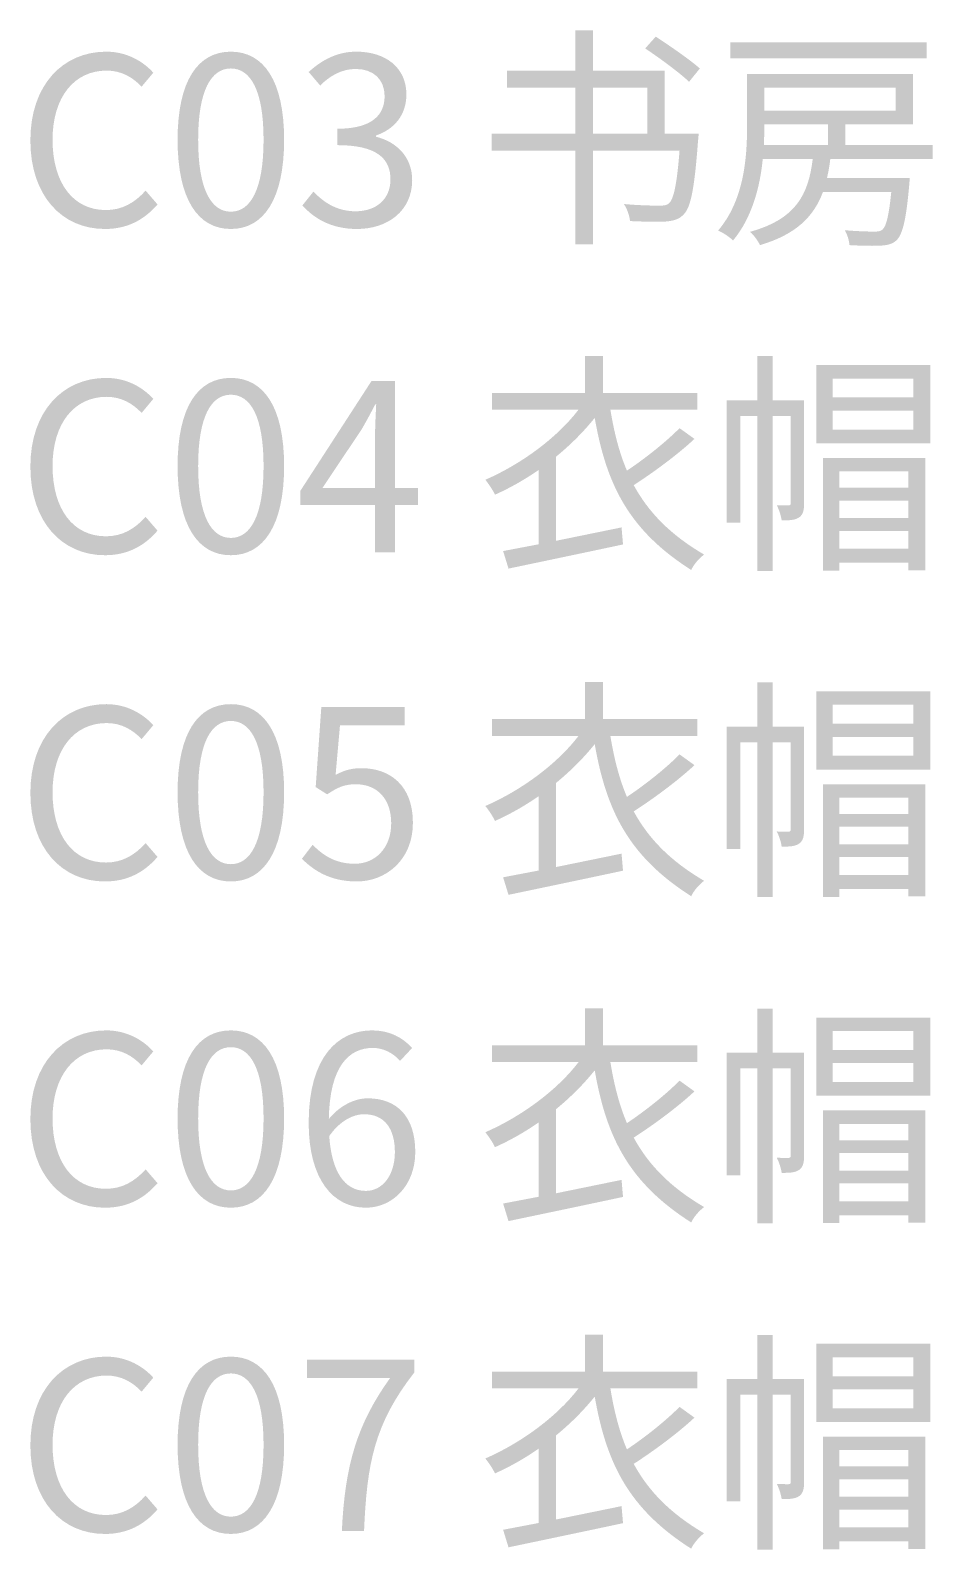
# Model space of a CAD drawing. Header units: millimetres. Extents: x -4600 to 229000, y -4300 to 19460.
# Drawn here: x 98217 to 99323, y 12572 to 14435 of the extents above; entities that cross this region are included whole.
import ezdxf

# ---------------------------------------------------------------- set-up
doc = ezdxf.new("R2010")
doc.units = ezdxf.units.MM
doc.header["$LTSCALE"] = 100
doc.layers.add('A-NOTE', color=7, linetype='Continuous', lineweight=18)

# ---------------------------------------------------------------- blocks, each defined once
blk = doc.blocks.new('A03_SHEET')
at = {"layer": 'A-NOTE'}
h = blk.add_hatch(color=256, dxfattribs=at)
edge = h.paths.add_edge_path()
edge.add_line((18801.1, 14385.5), (18801.1, 14364.6))
edge.add_line((18801.1, 14364.6), (18884.7, 14364.6))
edge.add_line((18884.7, 14364.6), (18884.7, 14308.2))
edge.add_line((18884.7, 14308.2), (18782.2, 14308.2))
edge.add_line((18782.2, 14308.2), (18782.2, 14287.5))
edge.add_line((18782.2, 14287.5), (18884.7, 14287.5))
edge.add_line((18884.7, 14287.5), (18884.7, 14172.4))
edge.add_line((18884.7, 14172.4), (18906.5, 14172.4))
edge.add_line((18906.5, 14172.4), (18906.5, 14287.5))
edge.add_line((18906.5, 14287.5), (19012.5, 14287.5))
edge.add_spline(control_points=[(19012.5, 14287.5), (19009.3, 14246), (19005.3, 14227.9), (18999.6, 14222.8), (18996.7, 14220.2), (18993.6, 14219.9), (18987.6, 14219.9), (18981, 14219.9), (18962.4, 14220.2), (18944.3, 14221.9)], knot_values=[0, 0, 0, 0, 1, 1, 1, 2, 2, 2, 3, 3, 3, 3], degree=3, periodic=0)
edge.add_spline(control_points=[(18944.3, 14221.9), (18948.3, 14215.9), (18951.2, 14207.3), (18951.8, 14201)], knot_values=[0, 0, 0, 0, 1, 1, 1, 1], degree=3, periodic=0)
edge.add_spline(control_points=[(18951.8, 14201), (18969.2, 14200.2), (18986.4, 14199.9), (18995.3, 14200.4)], knot_values=[0, 0, 0, 0, 1, 1, 1, 1], degree=3, periodic=0)
edge.add_spline(control_points=[(18995.3, 14200.4), (19005.3, 14201.3), (19011.9, 14203), (19017.7, 14209.3)], knot_values=[0, 0, 0, 0, 1, 1, 1, 1], degree=3, periodic=0)
edge.add_spline(control_points=[(19017.7, 14209.3), (19026.2, 14217.6), (19030.8, 14240.8), (19035.1, 14298.4)], knot_values=[0, 0, 0, 0, 1, 1, 1, 1], degree=3, periodic=0)
edge.add_spline(control_points=[(19035.1, 14298.4), (19035.4, 14301.6), (19036, 14308.2), (19036, 14308.2)], knot_values=[0, 0, 0, 0, 1, 1, 1, 1], degree=3, periodic=0)
edge.add_line((19036, 14308.2), (18994.2, 14308.2))
edge.add_line((18994.2, 14308.2), (18994.2, 14385.5))
edge.add_line((18994.2, 14385.5), (18906.5, 14385.5))
edge.add_line((18906.5, 14385.5), (18906.5, 14434.8))
edge.add_line((18906.5, 14434.8), (18884.7, 14434.8))
edge.add_line((18884.7, 14434.8), (18884.7, 14385.5))
edge.add_line((18884.7, 14385.5), (18801.1, 14385.5))
h.paths.add_polyline_path([(18906.5, 14308.2), (18906.5, 14364.6), (18973, 14364.6), (18973, 14308.2), (18906.5, 14308.2)], flags=0)
edge = h.paths.add_edge_path(flags=0)
edge.add_spline(control_points=[(18970.4, 14412.7), (18988.7, 14400.4), (19012.5, 14382.9), (19024.2, 14371.8)], knot_values=[0, 0, 0, 0, 1, 1, 1, 1], degree=3, periodic=0)
edge.add_line((19024.2, 14371.8), (19037.4, 14388.1))
edge.add_spline(control_points=[(19037.4, 14388.1), (19025.4, 14398.7), (19001, 14415.6), (18983.3, 14427.1)], knot_values=[0, 0, 0, 0, 1, 1, 1, 1], degree=3, periodic=0)
edge.add_line((18983.3, 14427.1), (18970.4, 14412.7))
blk.add_hatch(color=256, dxfattribs=at).paths.add_polyline_path([(19074.7, 14420.2), (19074.7, 14400.7), (19315.3, 14400.7), (19315.3, 14420.2), (19074.7, 14420.2)])
h = blk.add_hatch(color=256, dxfattribs=at)
edge = h.paths.add_edge_path()
edge.add_spline(control_points=[(18308, 14191.3), (18335.2, 14191.3), (18355.9, 14202.2), (18372.5, 14221.4)], knot_values=[0, 0, 0, 0, 1, 1, 1, 1], degree=3, periodic=0)
edge.add_line((18372.5, 14221.4), (18357.9, 14238.3))
edge.add_spline(control_points=[(18357.9, 14238.3), (18344.4, 14223.4), (18329.2, 14214.5), (18309.2, 14214.5), (18269, 14214.5), (18243.8, 14247.7), (18243.8, 14300.7), (18243.8, 14353.1), (18270.5, 14385.5), (18310, 14385.5), (18328.1, 14385.5), (18341.8, 14377.5), (18353, 14365.8)], knot_values=[0, 0, 0, 0, 1, 1, 1, 2, 2, 2, 3, 3, 3, 4, 4, 4, 4], degree=3, periodic=0)
edge.add_line((18353, 14365.8), (18367.3, 14382.9))
edge.add_spline(control_points=[(18367.3, 14382.9), (18355.3, 14396.4), (18335.2, 14408.7), (18309.7, 14408.7), (18256.4, 14408.7), (18216.6, 14367.8), (18216.6, 14299.9), (18216.6, 14231.7), (18255.6, 14191.3), (18308, 14191.3)], knot_values=[0, 0, 0, 0, 1, 1, 1, 2, 2, 2, 3, 3, 3, 3], degree=3, periodic=0)
h = blk.add_hatch(color=256, dxfattribs=at)
edge = h.paths.add_edge_path()
edge.add_spline(control_points=[(18462.4, 14191.3), (18502.3, 14191.3), (18527.7, 14227.4), (18527.7, 14300.7), (18527.7, 14373.5), (18502.3, 14408.7), (18462.4, 14408.7), (18422.3, 14408.7), (18397.1, 14373.5), (18397.1, 14300.7), (18397.1, 14227.4), (18422.3, 14191.3), (18462.4, 14191.3)], knot_values=[0, 0, 0, 0, 1, 1, 1, 2, 2, 2, 3, 3, 3, 4, 4, 4, 4], degree=3, periodic=0)
edge = h.paths.add_edge_path(flags=0)
edge.add_spline(control_points=[(18462.4, 14212.5), (18438.6, 14212.5), (18422.3, 14239.1), (18422.3, 14300.7), (18422.3, 14362), (18438.6, 14388.1), (18462.4, 14388.1), (18486.2, 14388.1), (18502.5, 14362), (18502.5, 14300.7), (18502.5, 14239.1), (18486.2, 14212.5), (18462.4, 14212.5)], knot_values=[0, 0, 0, 0, 1, 1, 1, 2, 2, 2, 3, 3, 3, 4, 4, 4, 4], degree=3, periodic=0)
h = blk.add_hatch(color=256, dxfattribs=at)
edge = h.paths.add_edge_path()
edge.add_spline(control_points=[(18617.1, 14191.3), (18654.7, 14191.3), (18684.7, 14213.6), (18684.7, 14251.2), (18684.7, 14280.1), (18665, 14298.4), (18640.3, 14304.4)], knot_values=[0, 0, 0, 0, 1, 1, 1, 2, 2, 2, 2], degree=3, periodic=0)
edge.add_line((18640.3, 14304.4), (18640.3, 14305.9))
edge.add_spline(control_points=[(18640.3, 14305.9), (18662.7, 14313.6), (18677.6, 14330.8), (18677.6, 14356.3), (18677.6, 14389.5), (18651.8, 14408.7), (18616.3, 14408.7), (18592.2, 14408.7), (18573.6, 14398.1), (18557.8, 14383.8)], knot_values=[0, 0, 0, 0, 1, 1, 1, 2, 2, 2, 3, 3, 3, 3], degree=3, periodic=0)
edge.add_line((18557.8, 14383.8), (18571.9, 14367.2))
edge.add_spline(control_points=[(18571.9, 14367.2), (18583.9, 14379.2), (18598.5, 14387.5), (18615.4, 14387.5), (18637.5, 14387.5), (18650.9, 14374.3), (18650.9, 14354.3), (18650.9, 14331.7), (18636.3, 14314.2), (18592.8, 14314.2)], knot_values=[0, 0, 0, 0, 1, 1, 1, 2, 2, 2, 3, 3, 3, 3], degree=3, periodic=0)
edge.add_line((18592.8, 14314.2), (18592.8, 14294.1))
edge.add_spline(control_points=[(18592.8, 14294.1), (18641.5, 14294.1), (18658.1, 14277.5), (18658.1, 14252), (18658.1, 14227.9), (18640.6, 14213), (18615.4, 14213), (18591.6, 14213), (18575.9, 14224.5), (18563.6, 14237.1)], knot_values=[0, 0, 0, 0, 1, 1, 1, 2, 2, 2, 3, 3, 3, 3], degree=3, periodic=0)
edge.add_line((18563.6, 14237.1), (18550.1, 14220.2))
edge.add_spline(control_points=[(18550.1, 14220.2), (18563.8, 14205), (18584.5, 14191.3), (18617.1, 14191.3)], knot_values=[0, 0, 0, 0, 1, 1, 1, 1], degree=3, periodic=0)
h = blk.add_hatch(color=256, dxfattribs=at)
edge = h.paths.add_edge_path()
edge.add_line((19095.3, 14381.2), (19095.3, 14317.3))
edge.add_spline(control_points=[(19095.3, 14317.3), (19095.3, 14278.7), (19091.6, 14226.5), (19059.8, 14189.3)], knot_values=[0, 0, 0, 0, 1, 1, 1, 1], degree=3, periodic=0)
edge.add_spline(control_points=[(19059.8, 14189.3), (19065.2, 14187.3), (19074.4, 14181), (19078.1, 14177.2)], knot_values=[0, 0, 0, 0, 1, 1, 1, 1], degree=3, periodic=0)
edge.add_spline(control_points=[(19078.1, 14177.2), (19101.3, 14205), (19111.1, 14242.6), (19114.5, 14276.9)], knot_values=[0, 0, 0, 0, 1, 1, 1, 1], degree=3, periodic=0)
edge.add_line((19114.5, 14276.9), (19175.8, 14276.9))
edge.add_spline(control_points=[(19175.8, 14276.9), (19170.4, 14234.2), (19156, 14203.6), (19099, 14187.8)], knot_values=[0, 0, 0, 0, 1, 1, 1, 1], degree=3, periodic=0)
edge.add_spline(control_points=[(19099, 14187.8), (19103.3, 14184.1), (19109, 14176.4), (19111.1, 14171.5)], knot_values=[0, 0, 0, 0, 1, 1, 1, 1], degree=3, periodic=0)
edge.add_spline(control_points=[(19111.1, 14171.5), (19155.7, 14184.7), (19177.2, 14206.7), (19188.4, 14236.8)], knot_values=[0, 0, 0, 0, 1, 1, 1, 1], degree=3, periodic=0)
edge.add_line((19188.4, 14236.8), (19272.1, 14236.8))
edge.add_spline(control_points=[(19272.1, 14236.8), (19269.2, 14207.3), (19265.8, 14194.7), (19261.5, 14190.7)], knot_values=[0, 0, 0, 0, 1, 1, 1, 1], degree=3, periodic=0)
edge.add_spline(control_points=[(19261.5, 14190.7), (19258.9, 14188.4), (19256, 14188.1), (19250.9, 14188.1), (19245.4, 14188.1), (19230.5, 14188.4), (19215, 14189.8)], knot_values=[0, 0, 0, 0, 1, 1, 1, 2, 2, 2, 2], degree=3, periodic=0)
edge.add_spline(control_points=[(19215, 14189.8), (19218.2, 14184.7), (19220.5, 14177), (19220.8, 14171.5)], knot_values=[0, 0, 0, 0, 1, 1, 1, 1], degree=3, periodic=0)
edge.add_spline(control_points=[(19220.8, 14171.5), (19236.8, 14170.6), (19252.3, 14170.4), (19259.7, 14170.9), (19268, 14171.5), (19273.8, 14172.9), (19278.9, 14177.8)], knot_values=[0, 0, 0, 0, 1, 1, 1, 2, 2, 2, 2], degree=3, periodic=0)
edge.add_spline(control_points=[(19278.9, 14177.8), (19286.1, 14185.3), (19290.4, 14203), (19294.1, 14245.4)], knot_values=[0, 0, 0, 0, 1, 1, 1, 1], degree=3, periodic=0)
edge.add_spline(control_points=[(19294.1, 14245.4), (19294.4, 14248), (19294.7, 14254), (19294.7, 14254)], knot_values=[0, 0, 0, 0, 1, 1, 1, 1], degree=3, periodic=0)
edge.add_line((19294.7, 14254), (19193.3, 14254))
edge.add_spline(control_points=[(19193.3, 14254), (19195, 14261.2), (19196.4, 14268.9), (19197.3, 14276.9)], knot_values=[0, 0, 0, 0, 1, 1, 1, 1], degree=3, periodic=0)
edge.add_line((19197.3, 14276.9), (19322.8, 14276.9))
edge.add_line((19322.8, 14276.9), (19322.8, 14294.4))
edge.add_line((19322.8, 14294.4), (19215.6, 14294.4))
edge.add_line((19215.6, 14294.4), (19215.6, 14319.6))
edge.add_line((19215.6, 14319.6), (19298.7, 14319.6))
edge.add_line((19298.7, 14319.6), (19298.7, 14381.2))
edge.add_line((19298.7, 14381.2), (19095.3, 14381.2))
h.paths.add_polyline_path([(19116.5, 14364.6), (19277.5, 14364.6), (19277.5, 14336.2), (19116.5, 14336.2), (19116.5, 14364.6)], flags=0)
edge = h.paths.add_edge_path(flags=0)
edge.add_line((19116.5, 14319.6), (19194.4, 14319.6))
edge.add_line((19194.4, 14319.6), (19194.4, 14294.4))
edge.add_line((19194.4, 14294.4), (19115.9, 14294.4))
edge.add_spline(control_points=[(19115.9, 14294.4), (19116.2, 14302.4), (19116.5, 14309.9), (19116.5, 14317)], knot_values=[0, 0, 0, 0, 1, 1, 1, 1], degree=3, periodic=0)
edge.add_line((19116.5, 14317), (19116.5, 14319.6))
h = blk.add_hatch(color=256, dxfattribs=at)
edge = h.paths.add_edge_path()
edge.add_line((18896.5, 14035.7), (18896.5, 13990.4))
edge.add_line((18896.5, 13990.4), (18782.4, 13990.4))
edge.add_line((18782.4, 13990.4), (18782.4, 13969.8))
edge.add_line((18782.4, 13969.8), (18888.7, 13969.8))
edge.add_spline(control_points=[(18888.7, 13969.8), (18862.7, 13935.7), (18819.1, 13903.3), (18774.4, 13883.8)], knot_values=[0, 0, 0, 0, 1, 1, 1, 1], degree=3, periodic=0)
edge.add_spline(control_points=[(18774.4, 13883.8), (18777.9, 13879.5), (18783.9, 13870.9), (18786.2, 13865.5)], knot_values=[0, 0, 0, 0, 1, 1, 1, 1], degree=3, periodic=0)
edge.add_spline(control_points=[(18786.2, 13865.5), (18804.8, 13873.8), (18822.8, 13884.1), (18839.7, 13895.8)], knot_values=[0, 0, 0, 0, 1, 1, 1, 1], degree=3, periodic=0)
edge.add_line((18839.7, 13895.8), (18839.7, 13804.7))
edge.add_line((18839.7, 13804.7), (18796.2, 13796.4))
edge.add_line((18796.2, 13796.4), (18802.8, 13774.9))
edge.add_spline(control_points=[(18802.8, 13774.9), (18840, 13782.7), (18893.6, 13793.9), (18943.2, 13804.5)], knot_values=[0, 0, 0, 0, 1, 1, 1, 1], degree=3, periodic=0)
edge.add_line((18943.2, 13804.5), (18941.4, 13825.4))
edge.add_line((18941.4, 13825.4), (18861.2, 13809))
edge.add_line((18861.2, 13809), (18861.2, 13912.2))
edge.add_spline(control_points=[(18861.2, 13912.2), (18879, 13926.8), (18895, 13942.8), (18908.5, 13959.7)], knot_values=[0, 0, 0, 0, 1, 1, 1, 1], degree=3, periodic=0)
edge.add_spline(control_points=[(18908.5, 13959.7), (18922.8, 13877.8), (18950.3, 13821.9), (19026.8, 13773.2)], knot_values=[0, 0, 0, 0, 1, 1, 1, 1], degree=3, periodic=0)
edge.add_spline(control_points=[(19026.8, 13773.2), (19029.7, 13779.8), (19036.8, 13787.8), (19042.6, 13792.1)], knot_values=[0, 0, 0, 0, 1, 1, 1, 1], degree=3, periodic=0)
edge.add_spline(control_points=[(19042.6, 13792.1), (19001, 13816.5), (18974.4, 13844), (18956.3, 13877.2)], knot_values=[0, 0, 0, 0, 1, 1, 1, 1], degree=3, periodic=0)
edge.add_spline(control_points=[(18956.3, 13877.2), (18979.8, 13892.4), (19009.3, 13913.9), (19030.8, 13933.9)], knot_values=[0, 0, 0, 0, 1, 1, 1, 1], degree=3, periodic=0)
edge.add_line((19030.8, 13933.9), (19012.5, 13947.1))
edge.add_spline(control_points=[(19012.5, 13947.1), (18996.2, 13930.5), (18970.4, 13909.9), (18948, 13895)], knot_values=[0, 0, 0, 0, 1, 1, 1, 1], degree=3, periodic=0)
edge.add_spline(control_points=[(18948, 13895), (18938.6, 13917), (18932.3, 13941.7), (18927.7, 13969.8)], knot_values=[0, 0, 0, 0, 1, 1, 1, 1], degree=3, periodic=0)
edge.add_line((18927.7, 13969.8), (19034.3, 13969.8))
edge.add_line((19034.3, 13969.8), (19034.3, 13990.4))
edge.add_line((19034.3, 13990.4), (18918.5, 13990.4))
edge.add_line((18918.5, 13990.4), (18918.5, 14035.7))
edge.add_line((18918.5, 14035.7), (18896.5, 14035.7))
h = blk.add_hatch(color=256, dxfattribs=at)
edge = h.paths.add_edge_path()
edge.add_line((19070.4, 13981.2), (19070.4, 13831.1))
edge.add_line((19070.4, 13831.1), (19087, 13831.1))
edge.add_line((19087, 13831.1), (19087, 13962))
edge.add_line((19087, 13962), (19107.9, 13962))
edge.add_line((19107.9, 13962), (19107.9, 13772.1))
edge.add_line((19107.9, 13772.1), (19126.5, 13772.1))
edge.add_line((19126.5, 13772.1), (19126.5, 13962))
edge.add_line((19126.5, 13962), (19148.9, 13962))
edge.add_line((19148.9, 13962), (19148.9, 13855.5))
edge.add_spline(control_points=[(19148.9, 13855.5), (19148.9, 13853.2), (19148.3, 13852.6), (19146.3, 13852.3)], knot_values=[0, 0, 0, 0, 1, 1, 1, 1], degree=3, periodic=0)
edge.add_spline(control_points=[(19146.3, 13852.3), (19144, 13852.3), (19138.8, 13852.3), (19131.7, 13852.6)], knot_values=[0, 0, 0, 0, 1, 1, 1, 1], degree=3, periodic=0)
edge.add_spline(control_points=[(19131.7, 13852.6), (19134.5, 13847.4), (19137.1, 13839.1), (19137.7, 13834)], knot_values=[0, 0, 0, 0, 1, 1, 1, 1], degree=3, periodic=0)
edge.add_spline(control_points=[(19137.7, 13834), (19147.4, 13834), (19154, 13834.2), (19159.2, 13837.7)], knot_values=[0, 0, 0, 0, 1, 1, 1, 1], degree=3, periodic=0)
edge.add_spline(control_points=[(19159.2, 13837.7), (19164.1, 13841.1), (19165.2, 13847.1), (19165.2, 13854.9)], knot_values=[0, 0, 0, 0, 1, 1, 1, 1], degree=3, periodic=0)
edge.add_line((19165.2, 13854.9), (19165.2, 13981.2))
edge.add_line((19165.2, 13981.2), (19126.5, 13981.2))
edge.add_line((19126.5, 13981.2), (19126.5, 14035.4))
edge.add_line((19126.5, 14035.4), (19107.9, 14035.4))
edge.add_line((19107.9, 14035.4), (19107.9, 13981.2))
edge.add_line((19107.9, 13981.2), (19070.4, 13981.2))
h = blk.add_hatch(color=256, dxfattribs=at)
edge = h.paths.add_edge_path()
edge.add_spline(control_points=[(18308, 13791.3), (18335.2, 13791.3), (18355.9, 13802.2), (18372.5, 13821.4)], knot_values=[0, 0, 0, 0, 1, 1, 1, 1], degree=3, periodic=0)
edge.add_line((18372.5, 13821.4), (18357.9, 13838.3))
edge.add_spline(control_points=[(18357.9, 13838.3), (18344.4, 13823.4), (18329.2, 13814.5), (18309.2, 13814.5), (18269, 13814.5), (18243.8, 13847.7), (18243.8, 13900.7), (18243.8, 13953.1), (18270.5, 13985.5), (18310, 13985.5), (18328.1, 13985.5), (18341.8, 13977.5), (18353, 13965.8)], knot_values=[0, 0, 0, 0, 1, 1, 1, 2, 2, 2, 3, 3, 3, 4, 4, 4, 4], degree=3, periodic=0)
edge.add_line((18353, 13965.8), (18367.3, 13982.9))
edge.add_spline(control_points=[(18367.3, 13982.9), (18355.3, 13996.4), (18335.2, 14008.7), (18309.7, 14008.7), (18256.4, 14008.7), (18216.6, 13967.8), (18216.6, 13899.9), (18216.6, 13831.7), (18255.6, 13791.3), (18308, 13791.3)], knot_values=[0, 0, 0, 0, 1, 1, 1, 2, 2, 2, 3, 3, 3, 3], degree=3, periodic=0)
h = blk.add_hatch(color=256, dxfattribs=at)
edge = h.paths.add_edge_path()
edge.add_spline(control_points=[(18462.4, 13791.3), (18502.3, 13791.3), (18527.7, 13827.4), (18527.7, 13900.7), (18527.7, 13973.5), (18502.3, 14008.7), (18462.4, 14008.7), (18422.3, 14008.7), (18397.1, 13973.5), (18397.1, 13900.7), (18397.1, 13827.4), (18422.3, 13791.3), (18462.4, 13791.3)], knot_values=[0, 0, 0, 0, 1, 1, 1, 2, 2, 2, 3, 3, 3, 4, 4, 4, 4], degree=3, periodic=0)
edge = h.paths.add_edge_path(flags=0)
edge.add_spline(control_points=[(18462.4, 13812.5), (18438.6, 13812.5), (18422.3, 13839.1), (18422.3, 13900.7), (18422.3, 13962), (18438.6, 13988.1), (18462.4, 13988.1), (18486.2, 13988.1), (18502.5, 13962), (18502.5, 13900.7), (18502.5, 13839.1), (18486.2, 13812.5), (18462.4, 13812.5)], knot_values=[0, 0, 0, 0, 1, 1, 1, 2, 2, 2, 3, 3, 3, 4, 4, 4, 4], degree=3, periodic=0)
h = blk.add_hatch(color=256, dxfattribs=at)
h.paths.add_polyline_path([(19180.4, 14024.5), (19180.4, 13928.5), (19319.9, 13928.5), (19319.9, 14024.5), (19180.4, 14024.5)])
h.paths.add_polyline_path([(19200.2, 14007.9), (19299.3, 14007.9), (19299.3, 13984.7), (19200.2, 13984.7), (19200.2, 14007.9)], flags=0)
h.paths.add_polyline_path([(19200.2, 13968.6), (19299.3, 13968.6), (19299.3, 13945.4), (19200.2, 13945.4), (19200.2, 13968.6)], flags=0)
h = blk.add_hatch(color=256, dxfattribs=at)
h.paths.add_polyline_path([(18639.2, 13795), (18663.8, 13795), (18663.8, 13852.9), (18691.9, 13852.9), (18691.9, 13873.8), (18663.8, 13873.8), (18663.8, 14005), (18634.9, 14005), (18547.5, 13870.1), (18547.5, 13852.9), (18639.2, 13852.9), (18639.2, 13795)])
edge = h.paths.add_edge_path(flags=0)
edge.add_line((18639.2, 13873.8), (18574.7, 13873.8))
edge.add_line((18574.7, 13873.8), (18622.6, 13945.4))
edge.add_spline(control_points=[(18622.6, 13945.4), (18628.6, 13955.7), (18634.3, 13966.3), (18639.5, 13976.4)], knot_values=[0, 0, 0, 0, 1, 1, 1, 1], degree=3, periodic=0)
edge.add_line((18639.5, 13976.4), (18640.6, 13976.4))
edge.add_spline(control_points=[(18640.6, 13976.4), (18640.1, 13965.8), (18639.2, 13948.6), (18639.2, 13938.2)], knot_values=[0, 0, 0, 0, 1, 1, 1, 1], degree=3, periodic=0)
edge.add_line((18639.2, 13938.2), (18639.2, 13873.8))
h = blk.add_hatch(color=256, dxfattribs=at)
h.paths.add_polyline_path([(19188.4, 13910.5), (19188.4, 13772.4), (19208.5, 13772.4), (19208.5, 13782.1), (19293, 13782.1), (19293, 13772.9), (19313.9, 13772.9), (19313.9, 13910.5), (19188.4, 13910.5)])
h.paths.add_polyline_path([(19208.5, 13821.1), (19293, 13821.1), (19293, 13799.3), (19208.5, 13799.3), (19208.5, 13821.1)], flags=0)
h.paths.add_polyline_path([(19208.5, 13858.3), (19293, 13858.3), (19293, 13836.8), (19208.5, 13836.8), (19208.5, 13858.3)], flags=0)
h.paths.add_polyline_path([(19208.5, 13874.1), (19208.5, 13894.1), (19293, 13894.1), (19293, 13874.1), (19208.5, 13874.1)], flags=0)
h = blk.add_hatch(color=256, dxfattribs=at)
edge = h.paths.add_edge_path()
edge.add_line((18896.5, 13635.7), (18896.5, 13590.4))
edge.add_line((18896.5, 13590.4), (18782.4, 13590.4))
edge.add_line((18782.4, 13590.4), (18782.4, 13569.8))
edge.add_line((18782.4, 13569.8), (18888.7, 13569.8))
edge.add_spline(control_points=[(18888.7, 13569.8), (18862.7, 13535.7), (18819.1, 13503.3), (18774.4, 13483.8)], knot_values=[0, 0, 0, 0, 1, 1, 1, 1], degree=3, periodic=0)
edge.add_spline(control_points=[(18774.4, 13483.8), (18777.9, 13479.5), (18783.9, 13470.9), (18786.2, 13465.5)], knot_values=[0, 0, 0, 0, 1, 1, 1, 1], degree=3, periodic=0)
edge.add_spline(control_points=[(18786.2, 13465.5), (18804.8, 13473.8), (18822.8, 13484.1), (18839.7, 13495.8)], knot_values=[0, 0, 0, 0, 1, 1, 1, 1], degree=3, periodic=0)
edge.add_line((18839.7, 13495.8), (18839.7, 13404.7))
edge.add_line((18839.7, 13404.7), (18796.2, 13396.4))
edge.add_line((18796.2, 13396.4), (18802.8, 13374.9))
edge.add_spline(control_points=[(18802.8, 13374.9), (18840, 13382.7), (18893.6, 13393.9), (18943.2, 13404.5)], knot_values=[0, 0, 0, 0, 1, 1, 1, 1], degree=3, periodic=0)
edge.add_line((18943.2, 13404.5), (18941.4, 13425.4))
edge.add_line((18941.4, 13425.4), (18861.2, 13409))
edge.add_line((18861.2, 13409), (18861.2, 13512.2))
edge.add_spline(control_points=[(18861.2, 13512.2), (18879, 13526.8), (18895, 13542.8), (18908.5, 13559.7)], knot_values=[0, 0, 0, 0, 1, 1, 1, 1], degree=3, periodic=0)
edge.add_spline(control_points=[(18908.5, 13559.7), (18922.8, 13477.8), (18950.3, 13421.9), (19026.8, 13373.2)], knot_values=[0, 0, 0, 0, 1, 1, 1, 1], degree=3, periodic=0)
edge.add_spline(control_points=[(19026.8, 13373.2), (19029.7, 13379.8), (19036.8, 13387.8), (19042.6, 13392.1)], knot_values=[0, 0, 0, 0, 1, 1, 1, 1], degree=3, periodic=0)
edge.add_spline(control_points=[(19042.6, 13392.1), (19001, 13416.5), (18974.4, 13444), (18956.3, 13477.2)], knot_values=[0, 0, 0, 0, 1, 1, 1, 1], degree=3, periodic=0)
edge.add_spline(control_points=[(18956.3, 13477.2), (18979.8, 13492.4), (19009.3, 13513.9), (19030.8, 13533.9)], knot_values=[0, 0, 0, 0, 1, 1, 1, 1], degree=3, periodic=0)
edge.add_line((19030.8, 13533.9), (19012.5, 13547.1))
edge.add_spline(control_points=[(19012.5, 13547.1), (18996.2, 13530.5), (18970.4, 13509.9), (18948, 13495)], knot_values=[0, 0, 0, 0, 1, 1, 1, 1], degree=3, periodic=0)
edge.add_spline(control_points=[(18948, 13495), (18938.6, 13517), (18932.3, 13541.7), (18927.7, 13569.8)], knot_values=[0, 0, 0, 0, 1, 1, 1, 1], degree=3, periodic=0)
edge.add_line((18927.7, 13569.8), (19034.3, 13569.8))
edge.add_line((19034.3, 13569.8), (19034.3, 13590.4))
edge.add_line((19034.3, 13590.4), (18918.5, 13590.4))
edge.add_line((18918.5, 13590.4), (18918.5, 13635.7))
edge.add_line((18918.5, 13635.7), (18896.5, 13635.7))
h = blk.add_hatch(color=256, dxfattribs=at)
edge = h.paths.add_edge_path()
edge.add_line((19070.4, 13581.2), (19070.4, 13431.1))
edge.add_line((19070.4, 13431.1), (19087, 13431.1))
edge.add_line((19087, 13431.1), (19087, 13562))
edge.add_line((19087, 13562), (19107.9, 13562))
edge.add_line((19107.9, 13562), (19107.9, 13372.1))
edge.add_line((19107.9, 13372.1), (19126.5, 13372.1))
edge.add_line((19126.5, 13372.1), (19126.5, 13562))
edge.add_line((19126.5, 13562), (19148.9, 13562))
edge.add_line((19148.9, 13562), (19148.9, 13455.5))
edge.add_spline(control_points=[(19148.9, 13455.5), (19148.9, 13453.2), (19148.3, 13452.6), (19146.3, 13452.3)], knot_values=[0, 0, 0, 0, 1, 1, 1, 1], degree=3, periodic=0)
edge.add_spline(control_points=[(19146.3, 13452.3), (19144, 13452.3), (19138.8, 13452.3), (19131.7, 13452.6)], knot_values=[0, 0, 0, 0, 1, 1, 1, 1], degree=3, periodic=0)
edge.add_spline(control_points=[(19131.7, 13452.6), (19134.5, 13447.4), (19137.1, 13439.1), (19137.7, 13434)], knot_values=[0, 0, 0, 0, 1, 1, 1, 1], degree=3, periodic=0)
edge.add_spline(control_points=[(19137.7, 13434), (19147.4, 13434), (19154, 13434.2), (19159.2, 13437.7)], knot_values=[0, 0, 0, 0, 1, 1, 1, 1], degree=3, periodic=0)
edge.add_spline(control_points=[(19159.2, 13437.7), (19164.1, 13441.1), (19165.2, 13447.1), (19165.2, 13454.9)], knot_values=[0, 0, 0, 0, 1, 1, 1, 1], degree=3, periodic=0)
edge.add_line((19165.2, 13454.9), (19165.2, 13581.2))
edge.add_line((19165.2, 13581.2), (19126.5, 13581.2))
edge.add_line((19126.5, 13581.2), (19126.5, 13635.4))
edge.add_line((19126.5, 13635.4), (19107.9, 13635.4))
edge.add_line((19107.9, 13635.4), (19107.9, 13581.2))
edge.add_line((19107.9, 13581.2), (19070.4, 13581.2))
h = blk.add_hatch(color=256, dxfattribs=at)
h.paths.add_polyline_path([(19180.4, 13624.5), (19180.4, 13528.5), (19319.9, 13528.5), (19319.9, 13624.5), (19180.4, 13624.5)])
h.paths.add_polyline_path([(19200.2, 13607.9), (19299.3, 13607.9), (19299.3, 13584.7), (19200.2, 13584.7), (19200.2, 13607.9)], flags=0)
h.paths.add_polyline_path([(19200.2, 13568.6), (19299.3, 13568.6), (19299.3, 13545.4), (19200.2, 13545.4), (19200.2, 13568.6)], flags=0)
h = blk.add_hatch(color=256, dxfattribs=at)
edge = h.paths.add_edge_path()
edge.add_spline(control_points=[(18308, 13391.3), (18335.2, 13391.3), (18355.9, 13402.2), (18372.5, 13421.4)], knot_values=[0, 0, 0, 0, 1, 1, 1, 1], degree=3, periodic=0)
edge.add_line((18372.5, 13421.4), (18357.9, 13438.3))
edge.add_spline(control_points=[(18357.9, 13438.3), (18344.4, 13423.4), (18329.2, 13414.5), (18309.2, 13414.5), (18269, 13414.5), (18243.8, 13447.7), (18243.8, 13500.7), (18243.8, 13553.1), (18270.5, 13585.5), (18310, 13585.5), (18328.1, 13585.5), (18341.8, 13577.5), (18353, 13565.8)], knot_values=[0, 0, 0, 0, 1, 1, 1, 2, 2, 2, 3, 3, 3, 4, 4, 4, 4], degree=3, periodic=0)
edge.add_line((18353, 13565.8), (18367.3, 13582.9))
edge.add_spline(control_points=[(18367.3, 13582.9), (18355.3, 13596.4), (18335.2, 13608.7), (18309.7, 13608.7), (18256.4, 13608.7), (18216.6, 13567.8), (18216.6, 13499.9), (18216.6, 13431.7), (18255.6, 13391.3), (18308, 13391.3)], knot_values=[0, 0, 0, 0, 1, 1, 1, 2, 2, 2, 3, 3, 3, 3], degree=3, periodic=0)
h = blk.add_hatch(color=256, dxfattribs=at)
edge = h.paths.add_edge_path()
edge.add_spline(control_points=[(18462.4, 13391.3), (18502.3, 13391.3), (18527.7, 13427.4), (18527.7, 13500.7), (18527.7, 13573.5), (18502.3, 13608.7), (18462.4, 13608.7), (18422.3, 13608.7), (18397.1, 13573.5), (18397.1, 13500.7), (18397.1, 13427.4), (18422.3, 13391.3), (18462.4, 13391.3)], knot_values=[0, 0, 0, 0, 1, 1, 1, 2, 2, 2, 3, 3, 3, 4, 4, 4, 4], degree=3, periodic=0)
edge = h.paths.add_edge_path(flags=0)
edge.add_spline(control_points=[(18462.4, 13412.5), (18438.6, 13412.5), (18422.3, 13439.1), (18422.3, 13500.7), (18422.3, 13562), (18438.6, 13588.1), (18462.4, 13588.1), (18486.2, 13588.1), (18502.5, 13562), (18502.5, 13500.7), (18502.5, 13439.1), (18486.2, 13412.5), (18462.4, 13412.5)], knot_values=[0, 0, 0, 0, 1, 1, 1, 2, 2, 2, 3, 3, 3, 4, 4, 4, 4], degree=3, periodic=0)
h = blk.add_hatch(color=256, dxfattribs=at)
edge = h.paths.add_edge_path()
edge.add_spline(control_points=[(18616.8, 13391.3), (18652.1, 13391.3), (18685.6, 13417.3), (18685.6, 13463.2), (18685.6, 13509.6), (18657, 13530.2), (18622.3, 13530.2), (18609.7, 13530.2), (18600.2, 13527.1), (18590.8, 13521.9)], knot_values=[0, 0, 0, 0, 1, 1, 1, 2, 2, 2, 3, 3, 3, 3], degree=3, periodic=0)
edge.add_line((18590.8, 13521.9), (18596.2, 13582.7))
edge.add_line((18596.2, 13582.7), (18675.3, 13582.7))
edge.add_line((18675.3, 13582.7), (18675.3, 13605))
edge.add_line((18675.3, 13605), (18573.3, 13605))
edge.add_line((18573.3, 13605), (18566.4, 13507))
edge.add_line((18566.4, 13507), (18580.5, 13498.1))
edge.add_spline(control_points=[(18580.5, 13498.1), (18592.5, 13506.2), (18601.4, 13510.5), (18615.4, 13510.5), (18641.8, 13510.5), (18659, 13492.7), (18659, 13462.6), (18659, 13432), (18639.2, 13413), (18614.3, 13413), (18589.9, 13413), (18574.4, 13424.2), (18562.7, 13436.3)], knot_values=[0, 0, 0, 0, 1, 1, 1, 2, 2, 2, 3, 3, 3, 4, 4, 4, 4], degree=3, periodic=0)
edge.add_line((18562.7, 13436.3), (18549.5, 13419.1))
edge.add_spline(control_points=[(18549.5, 13419.1), (18563.8, 13405), (18583.9, 13391.3), (18616.8, 13391.3)], knot_values=[0, 0, 0, 0, 1, 1, 1, 1], degree=3, periodic=0)
h = blk.add_hatch(color=256, dxfattribs=at)
h.paths.add_polyline_path([(19188.4, 13510.5), (19188.4, 13372.4), (19208.5, 13372.4), (19208.5, 13382.1), (19293, 13382.1), (19293, 13372.9), (19313.9, 13372.9), (19313.9, 13510.5), (19188.4, 13510.5)])
h.paths.add_polyline_path([(19208.5, 13421.1), (19293, 13421.1), (19293, 13399.3), (19208.5, 13399.3), (19208.5, 13421.1)], flags=0)
h.paths.add_polyline_path([(19208.5, 13458.3), (19293, 13458.3), (19293, 13436.8), (19208.5, 13436.8), (19208.5, 13458.3)], flags=0)
h.paths.add_polyline_path([(19208.5, 13474.1), (19208.5, 13494.1), (19293, 13494.1), (19293, 13474.1), (19208.5, 13474.1)], flags=0)
h = blk.add_hatch(color=256, dxfattribs=at)
edge = h.paths.add_edge_path()
edge.add_line((18896.5, 13235.7), (18896.5, 13190.4))
edge.add_line((18896.5, 13190.4), (18782.4, 13190.4))
edge.add_line((18782.4, 13190.4), (18782.4, 13169.8))
edge.add_line((18782.4, 13169.8), (18888.7, 13169.8))
edge.add_spline(control_points=[(18888.7, 13169.8), (18862.7, 13135.7), (18819.1, 13103.3), (18774.4, 13083.8)], knot_values=[0, 0, 0, 0, 1, 1, 1, 1], degree=3, periodic=0)
edge.add_spline(control_points=[(18774.4, 13083.8), (18777.9, 13079.5), (18783.9, 13070.9), (18786.2, 13065.5)], knot_values=[0, 0, 0, 0, 1, 1, 1, 1], degree=3, periodic=0)
edge.add_spline(control_points=[(18786.2, 13065.5), (18804.8, 13073.8), (18822.8, 13084.1), (18839.7, 13095.8)], knot_values=[0, 0, 0, 0, 1, 1, 1, 1], degree=3, periodic=0)
edge.add_line((18839.7, 13095.8), (18839.7, 13004.7))
edge.add_line((18839.7, 13004.7), (18796.2, 12996.4))
edge.add_line((18796.2, 12996.4), (18802.8, 12974.9))
edge.add_spline(control_points=[(18802.8, 12974.9), (18840, 12982.7), (18893.6, 12993.9), (18943.2, 13004.5)], knot_values=[0, 0, 0, 0, 1, 1, 1, 1], degree=3, periodic=0)
edge.add_line((18943.2, 13004.5), (18941.4, 13025.4))
edge.add_line((18941.4, 13025.4), (18861.2, 13009))
edge.add_line((18861.2, 13009), (18861.2, 13112.2))
edge.add_spline(control_points=[(18861.2, 13112.2), (18879, 13126.8), (18895, 13142.8), (18908.5, 13159.7)], knot_values=[0, 0, 0, 0, 1, 1, 1, 1], degree=3, periodic=0)
edge.add_spline(control_points=[(18908.5, 13159.7), (18922.8, 13077.8), (18950.3, 13021.9), (19026.8, 12973.2)], knot_values=[0, 0, 0, 0, 1, 1, 1, 1], degree=3, periodic=0)
edge.add_spline(control_points=[(19026.8, 12973.2), (19029.7, 12979.8), (19036.8, 12987.8), (19042.6, 12992.1)], knot_values=[0, 0, 0, 0, 1, 1, 1, 1], degree=3, periodic=0)
edge.add_spline(control_points=[(19042.6, 12992.1), (19001, 13016.5), (18974.4, 13044), (18956.3, 13077.2)], knot_values=[0, 0, 0, 0, 1, 1, 1, 1], degree=3, periodic=0)
edge.add_spline(control_points=[(18956.3, 13077.2), (18979.8, 13092.4), (19009.3, 13113.9), (19030.8, 13133.9)], knot_values=[0, 0, 0, 0, 1, 1, 1, 1], degree=3, periodic=0)
edge.add_line((19030.8, 13133.9), (19012.5, 13147.1))
edge.add_spline(control_points=[(19012.5, 13147.1), (18996.2, 13130.5), (18970.4, 13109.9), (18948, 13095)], knot_values=[0, 0, 0, 0, 1, 1, 1, 1], degree=3, periodic=0)
edge.add_spline(control_points=[(18948, 13095), (18938.6, 13117), (18932.3, 13141.7), (18927.7, 13169.8)], knot_values=[0, 0, 0, 0, 1, 1, 1, 1], degree=3, periodic=0)
edge.add_line((18927.7, 13169.8), (19034.3, 13169.8))
edge.add_line((19034.3, 13169.8), (19034.3, 13190.4))
edge.add_line((19034.3, 13190.4), (18918.5, 13190.4))
edge.add_line((18918.5, 13190.4), (18918.5, 13235.7))
edge.add_line((18918.5, 13235.7), (18896.5, 13235.7))
h = blk.add_hatch(color=256, dxfattribs=at)
edge = h.paths.add_edge_path()
edge.add_line((19070.4, 13181.2), (19070.4, 13031.1))
edge.add_line((19070.4, 13031.1), (19087, 13031.1))
edge.add_line((19087, 13031.1), (19087, 13162))
edge.add_line((19087, 13162), (19107.9, 13162))
edge.add_line((19107.9, 13162), (19107.9, 12972.1))
edge.add_line((19107.9, 12972.1), (19126.5, 12972.1))
edge.add_line((19126.5, 12972.1), (19126.5, 13162))
edge.add_line((19126.5, 13162), (19148.9, 13162))
edge.add_line((19148.9, 13162), (19148.9, 13055.5))
edge.add_spline(control_points=[(19148.9, 13055.5), (19148.9, 13053.2), (19148.3, 13052.6), (19146.3, 13052.3)], knot_values=[0, 0, 0, 0, 1, 1, 1, 1], degree=3, periodic=0)
edge.add_spline(control_points=[(19146.3, 13052.3), (19144, 13052.3), (19138.8, 13052.3), (19131.7, 13052.6)], knot_values=[0, 0, 0, 0, 1, 1, 1, 1], degree=3, periodic=0)
edge.add_spline(control_points=[(19131.7, 13052.6), (19134.5, 13047.4), (19137.1, 13039.1), (19137.7, 13034)], knot_values=[0, 0, 0, 0, 1, 1, 1, 1], degree=3, periodic=0)
edge.add_spline(control_points=[(19137.7, 13034), (19147.4, 13034), (19154, 13034.2), (19159.2, 13037.7)], knot_values=[0, 0, 0, 0, 1, 1, 1, 1], degree=3, periodic=0)
edge.add_spline(control_points=[(19159.2, 13037.7), (19164.1, 13041.1), (19165.2, 13047.1), (19165.2, 13054.9)], knot_values=[0, 0, 0, 0, 1, 1, 1, 1], degree=3, periodic=0)
edge.add_line((19165.2, 13054.9), (19165.2, 13181.2))
edge.add_line((19165.2, 13181.2), (19126.5, 13181.2))
edge.add_line((19126.5, 13181.2), (19126.5, 13235.4))
edge.add_line((19126.5, 13235.4), (19107.9, 13235.4))
edge.add_line((19107.9, 13235.4), (19107.9, 13181.2))
edge.add_line((19107.9, 13181.2), (19070.4, 13181.2))
h = blk.add_hatch(color=256, dxfattribs=at)
edge = h.paths.add_edge_path()
edge.add_spline(control_points=[(18308, 12991.3), (18335.2, 12991.3), (18355.9, 13002.2), (18372.5, 13021.4)], knot_values=[0, 0, 0, 0, 1, 1, 1, 1], degree=3, periodic=0)
edge.add_line((18372.5, 13021.4), (18357.9, 13038.3))
edge.add_spline(control_points=[(18357.9, 13038.3), (18344.4, 13023.4), (18329.2, 13014.5), (18309.2, 13014.5), (18269, 13014.5), (18243.8, 13047.7), (18243.8, 13100.7), (18243.8, 13153.1), (18270.5, 13185.5), (18310, 13185.5), (18328.1, 13185.5), (18341.8, 13177.5), (18353, 13165.8)], knot_values=[0, 0, 0, 0, 1, 1, 1, 2, 2, 2, 3, 3, 3, 4, 4, 4, 4], degree=3, periodic=0)
edge.add_line((18353, 13165.8), (18367.3, 13182.9))
edge.add_spline(control_points=[(18367.3, 13182.9), (18355.3, 13196.4), (18335.2, 13208.7), (18309.7, 13208.7), (18256.4, 13208.7), (18216.6, 13167.8), (18216.6, 13099.9), (18216.6, 13031.7), (18255.6, 12991.3), (18308, 12991.3)], knot_values=[0, 0, 0, 0, 1, 1, 1, 2, 2, 2, 3, 3, 3, 3], degree=3, periodic=0)
h = blk.add_hatch(color=256, dxfattribs=at)
edge = h.paths.add_edge_path()
edge.add_spline(control_points=[(18462.4, 12991.3), (18502.3, 12991.3), (18527.7, 13027.4), (18527.7, 13100.7), (18527.7, 13173.5), (18502.3, 13208.7), (18462.4, 13208.7), (18422.3, 13208.7), (18397.1, 13173.5), (18397.1, 13100.7), (18397.1, 13027.4), (18422.3, 12991.3), (18462.4, 12991.3)], knot_values=[0, 0, 0, 0, 1, 1, 1, 2, 2, 2, 3, 3, 3, 4, 4, 4, 4], degree=3, periodic=0)
edge = h.paths.add_edge_path(flags=0)
edge.add_spline(control_points=[(18462.4, 13012.5), (18438.6, 13012.5), (18422.3, 13039.1), (18422.3, 13100.7), (18422.3, 13162), (18438.6, 13188.1), (18462.4, 13188.1), (18486.2, 13188.1), (18502.5, 13162), (18502.5, 13100.7), (18502.5, 13039.1), (18486.2, 13012.5), (18462.4, 13012.5)], knot_values=[0, 0, 0, 0, 1, 1, 1, 2, 2, 2, 3, 3, 3, 4, 4, 4, 4], degree=3, periodic=0)
h = blk.add_hatch(color=256, dxfattribs=at)
edge = h.paths.add_edge_path()
edge.add_spline(control_points=[(18628, 12991.3), (18660.7, 12991.3), (18688.5, 13018.8), (18688.5, 13059.5), (18688.5, 13103.6), (18665.6, 13125.4), (18630, 13125.4), (18613.7, 13125.4), (18595.4, 13115.9), (18582.5, 13100.1)], knot_values=[0, 0, 0, 0, 1, 1, 1, 2, 2, 2, 3, 3, 3, 3], degree=3, periodic=0)
edge.add_spline(control_points=[(18582.5, 13100.1), (18583.6, 13165.2), (18607.4, 13187.2), (18636.6, 13187.2), (18649.2, 13187.2), (18661.8, 13180.9), (18669.8, 13171.2)], knot_values=[0, 0, 0, 0, 1, 1, 1, 2, 2, 2, 2], degree=3, periodic=0)
edge.add_line((18669.8, 13171.2), (18684.7, 13187.2))
edge.add_spline(control_points=[(18684.7, 13187.2), (18673, 13199.8), (18657.2, 13208.7), (18635.5, 13208.7), (18594.8, 13208.7), (18557.8, 13177.5), (18557.8, 13095.3), (18557.8, 13025.9), (18587.9, 12991.3), (18628, 12991.3)], knot_values=[0, 0, 0, 0, 1, 1, 1, 2, 2, 2, 3, 3, 3, 3], degree=3, periodic=0)
edge = h.paths.add_edge_path(flags=0)
edge.add_spline(control_points=[(18583, 13079.2), (18596.8, 13098.7), (18612.8, 13105.9), (18625.7, 13105.9), (18651.2, 13105.9), (18663.5, 13087.8), (18663.5, 13059.5), (18663.5, 13030.8), (18648.1, 13011.9), (18628, 13011.9), (18601.7, 13011.9), (18585.9, 13035.7), (18583, 13079.2)], knot_values=[0, 0, 0, 0, 1, 1, 1, 2, 2, 2, 3, 3, 3, 4, 4, 4, 4], degree=3, periodic=0)
h = blk.add_hatch(color=256, dxfattribs=at)
h.paths.add_polyline_path([(19180.4, 13224.5), (19180.4, 13128.5), (19319.9, 13128.5), (19319.9, 13224.5), (19180.4, 13224.5)])
h.paths.add_polyline_path([(19200.2, 13207.9), (19299.3, 13207.9), (19299.3, 13184.7), (19200.2, 13184.7), (19200.2, 13207.9)], flags=0)
h.paths.add_polyline_path([(19200.2, 13168.6), (19299.3, 13168.6), (19299.3, 13145.4), (19200.2, 13145.4), (19200.2, 13168.6)], flags=0)
h = blk.add_hatch(color=256, dxfattribs=at)
h.paths.add_polyline_path([(19188.4, 13110.5), (19188.4, 12972.4), (19208.5, 12972.4), (19208.5, 12982.1), (19293, 12982.1), (19293, 12972.9), (19313.9, 12972.9), (19313.9, 13110.5), (19188.4, 13110.5)])
h.paths.add_polyline_path([(19208.5, 13021.1), (19293, 13021.1), (19293, 12999.3), (19208.5, 12999.3), (19208.5, 13021.1)], flags=0)
h.paths.add_polyline_path([(19208.5, 13058.3), (19293, 13058.3), (19293, 13036.8), (19208.5, 13036.8), (19208.5, 13058.3)], flags=0)
h.paths.add_polyline_path([(19208.5, 13074.1), (19208.5, 13094.1), (19293, 13094.1), (19293, 13074.1), (19208.5, 13074.1)], flags=0)
h = blk.add_hatch(color=256, dxfattribs=at)
edge = h.paths.add_edge_path()
edge.add_line((18896.5, 12835.7), (18896.5, 12790.4))
edge.add_line((18896.5, 12790.4), (18782.4, 12790.4))
edge.add_line((18782.4, 12790.4), (18782.4, 12769.8))
edge.add_line((18782.4, 12769.8), (18888.7, 12769.8))
edge.add_spline(control_points=[(18888.7, 12769.8), (18862.7, 12735.7), (18819.1, 12703.3), (18774.4, 12683.8)], knot_values=[0, 0, 0, 0, 1, 1, 1, 1], degree=3, periodic=0)
edge.add_spline(control_points=[(18774.4, 12683.8), (18777.9, 12679.5), (18783.9, 12670.9), (18786.2, 12665.5)], knot_values=[0, 0, 0, 0, 1, 1, 1, 1], degree=3, periodic=0)
edge.add_spline(control_points=[(18786.2, 12665.5), (18804.8, 12673.8), (18822.8, 12684.1), (18839.7, 12695.8)], knot_values=[0, 0, 0, 0, 1, 1, 1, 1], degree=3, periodic=0)
edge.add_line((18839.7, 12695.8), (18839.7, 12604.7))
edge.add_line((18839.7, 12604.7), (18796.2, 12596.4))
edge.add_line((18796.2, 12596.4), (18802.8, 12574.9))
edge.add_spline(control_points=[(18802.8, 12574.9), (18840, 12582.7), (18893.6, 12593.9), (18943.2, 12604.5)], knot_values=[0, 0, 0, 0, 1, 1, 1, 1], degree=3, periodic=0)
edge.add_line((18943.2, 12604.5), (18941.4, 12625.4))
edge.add_line((18941.4, 12625.4), (18861.2, 12609))
edge.add_line((18861.2, 12609), (18861.2, 12712.2))
edge.add_spline(control_points=[(18861.2, 12712.2), (18879, 12726.8), (18895, 12742.8), (18908.5, 12759.7)], knot_values=[0, 0, 0, 0, 1, 1, 1, 1], degree=3, periodic=0)
edge.add_spline(control_points=[(18908.5, 12759.7), (18922.8, 12677.8), (18950.3, 12621.9), (19026.8, 12573.2)], knot_values=[0, 0, 0, 0, 1, 1, 1, 1], degree=3, periodic=0)
edge.add_spline(control_points=[(19026.8, 12573.2), (19029.7, 12579.8), (19036.8, 12587.8), (19042.6, 12592.1)], knot_values=[0, 0, 0, 0, 1, 1, 1, 1], degree=3, periodic=0)
edge.add_spline(control_points=[(19042.6, 12592.1), (19001, 12616.5), (18974.4, 12644), (18956.3, 12677.2)], knot_values=[0, 0, 0, 0, 1, 1, 1, 1], degree=3, periodic=0)
edge.add_spline(control_points=[(18956.3, 12677.2), (18979.8, 12692.4), (19009.3, 12713.9), (19030.8, 12733.9)], knot_values=[0, 0, 0, 0, 1, 1, 1, 1], degree=3, periodic=0)
edge.add_line((19030.8, 12733.9), (19012.5, 12747.1))
edge.add_spline(control_points=[(19012.5, 12747.1), (18996.2, 12730.5), (18970.4, 12709.9), (18948, 12695)], knot_values=[0, 0, 0, 0, 1, 1, 1, 1], degree=3, periodic=0)
edge.add_spline(control_points=[(18948, 12695), (18938.6, 12717), (18932.3, 12741.7), (18927.7, 12769.8)], knot_values=[0, 0, 0, 0, 1, 1, 1, 1], degree=3, periodic=0)
edge.add_line((18927.7, 12769.8), (19034.3, 12769.8))
edge.add_line((19034.3, 12769.8), (19034.3, 12790.4))
edge.add_line((19034.3, 12790.4), (18918.5, 12790.4))
edge.add_line((18918.5, 12790.4), (18918.5, 12835.7))
edge.add_line((18918.5, 12835.7), (18896.5, 12835.7))
h = blk.add_hatch(color=256, dxfattribs=at)
edge = h.paths.add_edge_path()
edge.add_line((19070.4, 12781.2), (19070.4, 12631.1))
edge.add_line((19070.4, 12631.1), (19087, 12631.1))
edge.add_line((19087, 12631.1), (19087, 12762))
edge.add_line((19087, 12762), (19107.9, 12762))
edge.add_line((19107.9, 12762), (19107.9, 12572.1))
edge.add_line((19107.9, 12572.1), (19126.5, 12572.1))
edge.add_line((19126.5, 12572.1), (19126.5, 12762))
edge.add_line((19126.5, 12762), (19148.9, 12762))
edge.add_line((19148.9, 12762), (19148.9, 12655.5))
edge.add_spline(control_points=[(19148.9, 12655.5), (19148.9, 12653.2), (19148.3, 12652.6), (19146.3, 12652.3)], knot_values=[0, 0, 0, 0, 1, 1, 1, 1], degree=3, periodic=0)
edge.add_spline(control_points=[(19146.3, 12652.3), (19144, 12652.3), (19138.8, 12652.3), (19131.7, 12652.6)], knot_values=[0, 0, 0, 0, 1, 1, 1, 1], degree=3, periodic=0)
edge.add_spline(control_points=[(19131.7, 12652.6), (19134.5, 12647.4), (19137.1, 12639.1), (19137.7, 12634)], knot_values=[0, 0, 0, 0, 1, 1, 1, 1], degree=3, periodic=0)
edge.add_spline(control_points=[(19137.7, 12634), (19147.4, 12634), (19154, 12634.2), (19159.2, 12637.7)], knot_values=[0, 0, 0, 0, 1, 1, 1, 1], degree=3, periodic=0)
edge.add_spline(control_points=[(19159.2, 12637.7), (19164.1, 12641.1), (19165.2, 12647.1), (19165.2, 12654.9)], knot_values=[0, 0, 0, 0, 1, 1, 1, 1], degree=3, periodic=0)
edge.add_line((19165.2, 12654.9), (19165.2, 12781.2))
edge.add_line((19165.2, 12781.2), (19126.5, 12781.2))
edge.add_line((19126.5, 12781.2), (19126.5, 12835.4))
edge.add_line((19126.5, 12835.4), (19107.9, 12835.4))
edge.add_line((19107.9, 12835.4), (19107.9, 12781.2))
edge.add_line((19107.9, 12781.2), (19070.4, 12781.2))
h = blk.add_hatch(color=256, dxfattribs=at)
h.paths.add_polyline_path([(19180.4, 12824.5), (19180.4, 12728.5), (19319.9, 12728.5), (19319.9, 12824.5), (19180.4, 12824.5)])
h.paths.add_polyline_path([(19200.2, 12807.9), (19299.3, 12807.9), (19299.3, 12784.7), (19200.2, 12784.7), (19200.2, 12807.9)], flags=0)
h.paths.add_polyline_path([(19200.2, 12768.6), (19299.3, 12768.6), (19299.3, 12745.4), (19200.2, 12745.4), (19200.2, 12768.6)], flags=0)
h = blk.add_hatch(color=256, dxfattribs=at)
edge = h.paths.add_edge_path()
edge.add_spline(control_points=[(18308, 12591.3), (18335.2, 12591.3), (18355.9, 12602.2), (18372.5, 12621.4)], knot_values=[0, 0, 0, 0, 1, 1, 1, 1], degree=3, periodic=0)
edge.add_line((18372.5, 12621.4), (18357.9, 12638.3))
edge.add_spline(control_points=[(18357.9, 12638.3), (18344.4, 12623.4), (18329.2, 12614.5), (18309.2, 12614.5), (18269, 12614.5), (18243.8, 12647.7), (18243.8, 12700.7), (18243.8, 12753.1), (18270.5, 12785.5), (18310, 12785.5), (18328.1, 12785.5), (18341.8, 12777.5), (18353, 12765.8)], knot_values=[0, 0, 0, 0, 1, 1, 1, 2, 2, 2, 3, 3, 3, 4, 4, 4, 4], degree=3, periodic=0)
edge.add_line((18353, 12765.8), (18367.3, 12782.9))
edge.add_spline(control_points=[(18367.3, 12782.9), (18355.3, 12796.4), (18335.2, 12808.7), (18309.7, 12808.7), (18256.4, 12808.7), (18216.6, 12767.8), (18216.6, 12699.9), (18216.6, 12631.7), (18255.6, 12591.3), (18308, 12591.3)], knot_values=[0, 0, 0, 0, 1, 1, 1, 2, 2, 2, 3, 3, 3, 3], degree=3, periodic=0)
h = blk.add_hatch(color=256, dxfattribs=at)
edge = h.paths.add_edge_path()
edge.add_spline(control_points=[(18462.4, 12591.3), (18502.3, 12591.3), (18527.7, 12627.4), (18527.7, 12700.7), (18527.7, 12773.5), (18502.3, 12808.7), (18462.4, 12808.7), (18422.3, 12808.7), (18397.1, 12773.5), (18397.1, 12700.7), (18397.1, 12627.4), (18422.3, 12591.3), (18462.4, 12591.3)], knot_values=[0, 0, 0, 0, 1, 1, 1, 2, 2, 2, 3, 3, 3, 4, 4, 4, 4], degree=3, periodic=0)
edge = h.paths.add_edge_path(flags=0)
edge.add_spline(control_points=[(18462.4, 12612.5), (18438.6, 12612.5), (18422.3, 12639.1), (18422.3, 12700.7), (18422.3, 12762), (18438.6, 12788.1), (18462.4, 12788.1), (18486.2, 12788.1), (18502.5, 12762), (18502.5, 12700.7), (18502.5, 12639.1), (18486.2, 12612.5), (18462.4, 12612.5)], knot_values=[0, 0, 0, 0, 1, 1, 1, 2, 2, 2, 3, 3, 3, 4, 4, 4, 4], degree=3, periodic=0)
h = blk.add_hatch(color=256, dxfattribs=at)
edge = h.paths.add_edge_path()
edge.add_line((18598.5, 12595), (18625.7, 12595))
edge.add_spline(control_points=[(18625.7, 12595), (18629.2, 12677.2), (18638, 12726.2), (18687.3, 12789.2)], knot_values=[0, 0, 0, 0, 1, 1, 1, 1], degree=3, periodic=0)
edge.add_line((18687.3, 12789.2), (18687.3, 12805))
edge.add_line((18687.3, 12805), (18555.8, 12805))
edge.add_line((18555.8, 12805), (18555.8, 12782.7))
edge.add_line((18555.8, 12782.7), (18657.8, 12782.7))
edge.add_spline(control_points=[(18657.8, 12782.7), (18616.6, 12725.4), (18602.2, 12674.6), (18598.5, 12595)], knot_values=[0, 0, 0, 0, 1, 1, 1, 1], degree=3, periodic=0)
h = blk.add_hatch(color=256, dxfattribs=at)
h.paths.add_polyline_path([(19188.4, 12710.5), (19188.4, 12572.4), (19208.5, 12572.4), (19208.5, 12582.1), (19293, 12582.1), (19293, 12572.9), (19313.9, 12572.9), (19313.9, 12710.5), (19188.4, 12710.5)])
h.paths.add_polyline_path([(19208.5, 12621.1), (19293, 12621.1), (19293, 12599.3), (19208.5, 12599.3), (19208.5, 12621.1)], flags=0)
h.paths.add_polyline_path([(19208.5, 12658.3), (19293, 12658.3), (19293, 12636.8), (19208.5, 12636.8), (19208.5, 12658.3)], flags=0)
h.paths.add_polyline_path([(19208.5, 12674.1), (19208.5, 12694.1), (19293, 12694.1), (19293, 12674.1), (19208.5, 12674.1)], flags=0)

msp = doc.modelspace()

# ---------------------------------------------------------------- block references
msp.add_blockref('A03_SHEET', (80000, 0))

doc.saveas('drawing.dxf')
